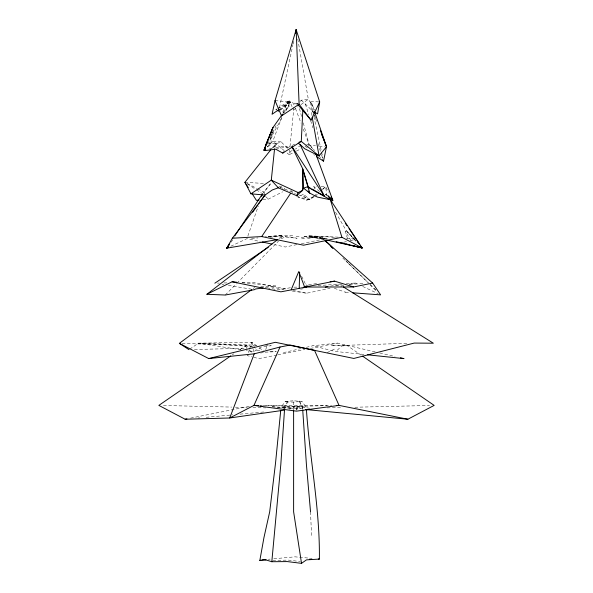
<?xml version="1.0" encoding="UTF-8"?>
<svg xmlns="http://www.w3.org/2000/svg" width="593" height="593" viewBox="0 0 593 593"><rect width="100%" height="100%" fill="white"/><g stroke="black" fill="none" stroke-linecap="round" stroke-linejoin="round"><path stroke-width="0.44" stroke-dasharray="2.96 2.22" d="M293.617 410.111L293.617 400.779L301.97 401.439L306.181 407.287C297.938 405.871 289.288 405.871 281.045 407.287L285.255 401.439L293.617 400.779M284.581 408.74L284.729 406.583L287.701 400.972M275.041 100.64L289.414 101.877L288.287 107.229L283.788 113.004M289.629 150.111L289.169 154.714L293.164 152.712M289.999 146.427L293.98 106.836M278.147 108.482L289.028 102.708L289.31 100.677L278.058 108.208M296.648 410.297L297.382 406.012L283.343 408.288M267.235 146.708L270.475 145.27L272.936 130.883M279.488 107.629L292.89 44.89M293.083 43.993L293.654 41.302M334.326 288.272L345.474 292.275L345.586 291.852M265.783 349.677L267.317 343.881M272.202 132.461L269.081 143.58L270.475 145.27M285.196 236.955L285.433 236.177L297.086 238.253L285.196 236.955L280.511 239.105M296.989 409.548L297.975 406.338L327.173 405.664M249.312 349.781L247.34 355.652L251.78 356.793M249.594 348.943L251.84 342.235L256.272 345.541M247.852 236.073L258.34 205.867M289.31 100.677L287.294 102.485L282.164 113.337M281.838 117.11L272.862 141.201L267.146 147.057M283.417 112.878L287.294 102.485M267.502 144.01L276.694 143.091L274.67 147.865L281.675 146.553L287.227 146.856L287.501 147.872L285.73 149.829M269.14 149.036L273.447 147.976L275.345 144.077L281.171 141.905L286.834 147.664M284.729 407.991L287.701 401.913L293.617 402.106L301.97 401.439M270.438 137.168L276.101 125.664M267.502 143.921L282.527 116.732M285.626 111.136L289.162 104.739L282.883 113.582M283.528 190.331L284.825 188.129M273.447 147.976L276.694 143.091M280.823 238.356L282.616 235.718L293.854 235.658M231.04 242.181L234.279 237.689M265.034 195.045L264.048 192.139L270.445 183.845L268.622 183.734M262.536 193.792L270.445 183.845M271.905 148.406L275.345 144.077M288.287 107.229L289.503 105.843M225.273 295.025L236.325 283.839M236.97 283.18L278.562 241.077M322.459 189.723L325.601 186.625L328.566 192.243M299.991 101.447L301.288 100.202L308.323 99.231L315.135 110.016M337.276 350.241L341.731 345.956L347.365 345.682L361.07 355.111M289.414 101.877L280.066 108.786M280.118 110.016L289.873 101.581L292.742 102.596L294.165 104.998L298.042 103.315M301.007 145.085L295.373 149.132M313.43 196.55L309.857 199.47L306.625 200.123L296.359 196.224M314.149 195.964L317.01 193.629M322.74 188.959L325.601 186.625L326.862 195.267M278.969 238.534L282.616 235.718L266.479 236.466M280.185 110.128L290.451 102.47L292.742 102.596M253.263 288.472L254.738 287.375M293.491 110.068L297.938 106.814M300.903 104.65L308.323 99.231L297.567 37.782M232.278 354.866L233.798 353.821M239.854 349.655L245.154 346.008L248.163 345.422L252.366 347.046M189.686 349.144L198.529 343.177L251.84 342.235L254.842 347.972M277.309 108.712L275.812 109.712L277.368 108.89M287.501 147.872L296.011 143.454M261.446 346.987L253.589 351.753L246.369 350.626M314.401 196.594L309.857 199.47L297.923 197.076L303.438 194.185L309.857 199.47L298.798 194.882M315.157 196.113L317.433 194.674M276.894 407.139L292.49 408.332L296.315 406.294L296.441 409.533M262.832 199.685L268.355 199.115L282.668 191.806M313.571 196.617L306.625 200.123L303.438 194.185M296.359 151.111L301.155 148.702M327.062 352.665L335.549 348.528M230.773 246.265L246.955 238.66L260.334 241.573M292.179 150.592L290.577 151.319L289.169 154.714L287.042 152.95M318.767 101.892L310.591 101.588L311.54 102.759L312.726 111.158L301.288 100.202M308.256 145.819L309.998 145.292L315.491 145.767M375.191 351.901L337.373 343.088L312.874 345.763L306.225 347.335M289.147 409.111L292.438 408.288L300.562 408.288L303.853 409.111M307.559 238.66L317.485 236.244L325.816 238.92M343.562 242.255L347.016 241.425M350.47 240.595L354.784 239.55M301.6 238.853L310.391 236.74L318.233 236.829M283.417 352.665L300.962 348.565M292.03 290.97L306.588 293.231L330.079 288.317M340.916 286.041L344.526 285.285M349.047 284.344L355.363 283.017L358.624 284.544M296.893 244.612L285.315 247.007L274.611 244.679M301.348 243.693L327.166 238.356L302.949 236.377L321.547 238.623L311.822 237.052L325.668 239.461M275.745 149.199L287.227 146.856M190.568 418.139L249.438 406.301M276.924 355.044L258.882 358.617L252.67 357.016M277.828 354.866L304.891 349.507M310.302 348.439L337.373 343.088M330.471 286.137L335.675 285.122L342.154 284.759M260.675 353.035L263.344 352.516M300.614 289.214L303.253 288.754M290.37 287.753L278.161 289.829L268.436 288.087M289.028 102.708L290.451 102.47L289.873 101.581L292.045 106.673M265.16 287.546L275.73 285.967L242.122 282.742M316.632 283.61L305.862 285.085L308.53 285.344M263.855 346.475L271.201 345.763L265.686 345.563M272.758 560.407L288.361 560.088L300.369 561.571M197.958 418.043L199.789 417.88M206.194 417.287L232.752 414.833M240.076 414.151L264.797 411.868M268.31 559.273L270.149 559.103M273.825 558.769L294.973 556.834L309.324 558.146M318.063 285.604L340.812 284.025M346.268 283.647L355.363 283.017M251.536 238.364L257.948 237.949M269.859 237.185L285.433 236.177M281.816 186.195L278.376 186.417L280.719 187.692M349.551 284.344L364.347 283.521M267.992 236.444L282.616 235.718L265.338 236.422M265.123 352.168L276.153 351.686M406.783 343.317L330.938 345.801L347.365 345.682M217.549 283.135L219.366 283.083M223.895 282.972L227.519 282.883M242.033 282.52L252.914 282.246L286.011 289.021M194.445 349.507L246.644 348.232M327.18 407.88L341.931 407.539M354.844 407.235L429.54 405.501M293.861 287.153L298.375 287.108M260.794 286.263L268.125 286.226L285.922 289.888M263.21 405.39L331.643 405.39M314.89 189.019L313.801 186.587L316.521 186.595M321.065 186.61L325.601 186.625M265.931 405.649L296.315 406.294M163.46 405.501L231.7 407.087M235.391 407.176L247.377 407.45M252.914 407.584L265.82 407.88M182.118 343.443L248.163 345.422M240.958 349.781L198.529 343.177L258.326 345.304M317.485 236.244L307.997 235.866L324.238 239.49M338.247 237.133L307.997 235.866L322.273 238.038L323.652 239.275M259.771 350.626L256.124 350.426L255.264 348.788M269.785 351.167L276.168 351.508M244.916 182.303L264.063 183.459M198.529 343.177L252.818 346.52M345.474 292.275L349.981 292.608M272.12 406.754L276.657 407.095M277.568 407.169L292.49 408.332M272.306 406.791L275.975 407.072M334.571 237.37L320.865 236.266L324.141 239.49M346.453 238.327L356.512 239.135M281.171 141.905L272.862 141.201L284.203 150.6M319.153 146.078L324.653 146.545M306.596 144.425L309.146 144.699L312.741 148.806M363.961 354.436L334.837 351.397L312.874 345.763M222.041 284.373L223.843 284.67M228.349 285.403L250.876 289.073M309.657 408.288L296.5 406.027L300.562 408.288M335.675 285.122L341.627 286.197M285.255 401.439L287.701 401.913M293.172 290.488L306.588 293.231M296.174 236.192L305.373 238.253M296.782 103.708L294.447 103.182L296.745 103.219L299.117 104.235M379.698 352.946L395.005 356.512M325.438 239.135L322.273 238.038L323.593 239.335M325.097 194.637L326.817 195.127M325.416 194.474L326.921 195.075M280.081 187.121L295.388 193.474M362.694 286.456L378.164 293.72M247.311 183.533L256.873 188.455M257.673 188.863L264.048 192.139M297.382 406.012L297.975 406.338M247.214 183.8L255.642 189.293M256.406 189.797L261.772 193.288M259.223 347.75L264.389 351.612M305.002 146.026L308.316 148.591M319.62 191.524L313.801 186.587M265.59 196.513L268.355 199.115M245.154 346.008L247.036 347.772M249.549 350.129L252.685 353.08M290.703 190.257L293.987 193.355M342.821 258.059L347.461 262.58M348.121 263.225L369.335 283.891M369.995 284.536L376.629 290.993L368.787 283.276M345.808 260.735L368.127 282.631M355.192 239.757L346.268 230.692L335.127 211.471M355.518 240.513L346.268 230.692L356.037 241.307M309.998 145.292L314.586 150.533M319.338 156.344L320.539 157.716M313.823 154.543L314.446 155.292M351.034 240.536L345.222 231.203L347.572 238.779M299.524 400.972L302.497 406.583L302.682 409.274M301.637 276.271L306.047 285.196M299.524 401.913L302.497 407.991L302.6 409.4M313.378 112.848L312.726 111.158L313.111 112.944M313.704 113.7L317.314 123.003M313.03 111.047L314.305 114.442M314.631 115.294L315.913 118.689M295.47 108.452L301.007 123.122M303.282 129.163L309.146 144.699L303.238 122.684M311.54 102.759L314.171 110.513M305.351 104.005L308.708 114.553M310.665 120.705L312.904 127.74M317.944 143.558L321.302 154.106M321.576 154.988L323.259 160.258M299.458 108.601L301.585 116.524M313.882 116.51L321.413 151.319M321.606 152.216L322.955 158.457M251.84 342.235L252.959 348.291M253.115 349.158L253.589 351.753M311.903 115.42L310.591 101.588M310.524 511.803L311.636 537.621"/><path stroke-width="0.89" d="M293.617 410.875L293.617 511.803L301.526 563.35L287.323 561.586L271.816 561.719L266.657 560.133L264.144 559.94L259.83 560.511L263.944 537.621L269.696 511.803L275.515 463.192L280.711 410.682M291.771 146.412L302.652 168.62L302.593 190.383L296.633 195.675L278.31 187.803L271.283 180.168L274.574 148.769M263.203 287.953L255.472 288.991L254.479 289.666L225.273 295.025L206.89 294.291L232.13 281.779L280.904 291.83L299.22 288.376L299.635 272.217M297.849 104.531L302.808 110.439L301.288 141.416L319.041 155.915L326.484 146.701L314.468 111.38M284.536 409.459L280.815 464.497L271.816 561.719M279.34 109.282L272.061 114.271L275.041 100.64L296.144 29.65L319.679 101.929L317.566 113.863L314.342 112.062M316.721 156.752L323.541 161.14L326.484 146.701L320.398 130.571M295.381 33.238L296.144 29.65L296.463 31.459M261.639 196.379L262.536 193.792M362.59 356.156L434.15 405.39L407.865 419.229L339.04 405.39L314.52 350.359L290.177 345.044L280.015 347.016L254.249 353.836L229.728 417.991L185.135 419.229L158.85 405.39L230.766 355.904M291.17 289.807L298.783 271.535L304.654 287.138L306.848 286.812L299.22 288.376M284.047 410.186L229.728 417.991L253.96 405.39L280.015 347.016M302.808 110.439L311.021 120.149L319.679 101.929M326.046 239.891L362.145 247.941L330.36 199.752L317.351 197.076L309.776 193.103L302.801 169.346L303.572 188.129L302.593 190.383L298.168 192.577L296.633 195.675L297.701 194.319M264.856 148.717L263.967 150.318L265.694 149.888M277.776 239.565L226.726 248.163L232.36 238.223L265.034 195.045L272.276 189.982L278.31 187.803M228.342 247.407L226.726 248.163L229.75 243.575M234.798 235.91L262.032 194.556M232.36 238.223L261.706 236.57L290.555 193.429M281.838 115.049L272.943 127.569L265.923 144.44L264.849 150.6L275.745 149.199L282.765 153.098L301.288 141.416L299.05 142.216M226.726 248.163L229.424 244.427M252.625 212.257L257.481 205.519M258.555 204.029L265.034 195.045L250.943 193.829L244.916 182.303L270.756 149.844M275.041 100.64L281.542 115.887L282.661 114.442M282.765 153.098L283.951 151.786M331.391 201.442L332.799 200.271L315.847 153.965M301.526 563.35L306.462 559.866L319.375 559.088C320.027 508.979 309.835 459.627 306.425 409.763M206.89 294.291L277.517 239.661M188.952 349.64L179.368 343.354L251.78 289.569M250.943 193.829L271.283 180.168L298.168 192.577M214.829 283.202L268.288 247.311M281.542 115.887L299.117 104.235L296.144 29.65M259.83 560.511L260.987 560.111M310.198 188.003L307.871 186.676L303.572 188.129L309.776 193.103L308.071 191.02M179.368 343.354L208.706 358.565L275.345 342.302L353.836 358.446L414.188 343.073L433.35 343.206L343.258 286.842M361.07 246.414L362.145 247.941L341.916 237.282L303.549 245.206L261.706 236.57M303.786 287.042L353.628 286.96L372.663 283.061L380.602 294.869L352.679 292.809M185.135 419.229L186.951 418.866M304.654 287.138L334.585 281.149L353.628 286.96M325.268 287.153L327.87 286.649M330.093 281.764L334.585 281.149M309.309 559.199L311.829 558.94M259.148 200.071L256.384 200.36L252.084 193.592M208.706 358.565L254.249 353.836M262.136 559.866L266.027 559.703M336.298 405.456L339.04 405.39L296.5 411.149L253.96 405.39L258.563 405.486M253.96 405.39L258.548 405.738M260.386 405.879L262.217 406.02M407.865 419.229L305.499 409.518M232.13 281.779L236.674 282.216M367.608 354.814L404.011 358.617L400.408 357.772M318.293 558.969L319.375 559.088M262.121 241.959L271.935 244.094M336.187 241.714L362.145 247.941L360.314 245.947M341.768 242.878L344.422 243.538M346.193 243.975L349.737 244.857M351.516 245.294L362.145 247.941M329.471 198.707L332.799 200.271L331.102 197.061M277.265 110.468L278.717 111.217M307.871 186.676L308.412 187.462L330.36 199.752L341.916 237.282M311.755 188.885L324.171 195.942L300.125 144.536L298.197 143.195M325.031 240.506L372.663 283.061M300.125 144.536L304.713 148.761L319.041 155.915L312.222 117.221M332.799 200.271L327.677 195.371L330.36 199.752M325.587 241.269L326.913 242.559M330.887 246.436L332.873 248.371M325.461 240.773L332.68 247.859M357.742 242.352L359.654 244.294L349.062 228.624M322.34 159.769L323.541 161.14M299.117 104.235L311.021 120.149M345.334 223.376L346.927 225.622M292.379 147.138L324.171 195.942M244.916 182.303L248.259 187.573M321.569 134.011L326.484 146.701M302.652 168.62L308.412 187.462M310.524 511.803L306.411 464.497L302.741 410.193M264.812 147.783L263.967 150.318L272.943 127.569L264.812 147.783"/></g></svg>
